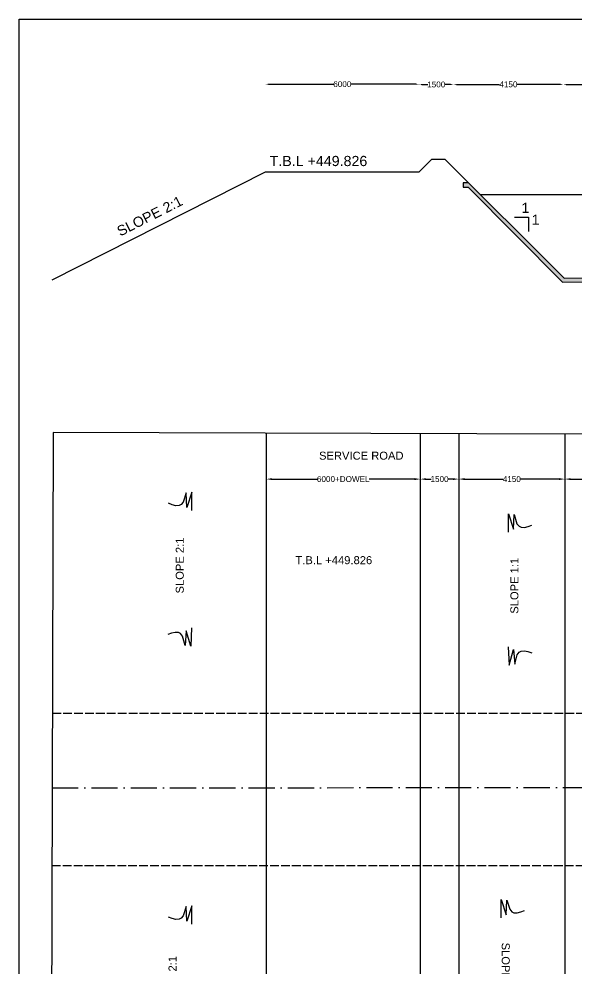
# Model space of a CAD drawing. Header units: millimetres. Extents: x 2025360 to 2173574, y 45568893 to 45673890.
# Drawn here: x 2025360 to 2063702, y 45608596 to 45673890 of the extents above; entities that cross this region are included whole.
import ezdxf

# ---------------------------------------------------------------- set-up
doc = ezdxf.new("R2010")
doc.units = ezdxf.units.MM
doc.header["$MEASUREMENT"] = 0
doc.linetypes.add('ACAD_ISO02W100', pattern=[15, 12, -3])
doc.linetypes.add('ACAD_ISO10W100', pattern=[18, 12, -3, 0, -3])
for name, color, linetype in [('DRAWING', 2, 'Continuous'), ('TEXT', 7, 'Continuous'), ('TEXT @ 1', 7, 'Continuous')]:
    doc.layers.add(name, color=color, linetype=linetype)
doc.styles.get("Standard").update_dxf_attribs({"font": 'arial.ttf', "height": 400})
doc.dimstyles.new('Annotative', dxfattribs={"dimscale": 0, "dimtxt": 550, "dimasz": 400, "dimexe": 0.18, "dimexo": 0.0625, "dimgap": 0.09, "dimtad": 0, "dimtih": 1, "dimtoh": 1, "dimdec": 4, "dimzin": 0, "dimdsep": 46, "dimtxsty": 'Standard', "dimcen": 0.09, "dimadec": 0, "dimazin": 0, "dimtfac": 1, "dimtdec": 4, "dimtofl": 0, "dimtmove": 0, "dimatfit": 3, "dimfxl": 1, "dimtolj": 1, "dimtzin": 0, "dimarcsym": 0})
doc.dimstyles.get("Standard").update_dxf_attribs({"dimtxt": 400, "dimasz": 200, "dimexe": 0.18, "dimexo": 0.0625, "dimgap": 0.09, "dimtad": 0, "dimdec": 0, "dimzin": 0, "dimdsep": 46, "dimtxsty": 'Standard', "dimcen": 0.09, "dimse1": 1, "dimse2": 1, "dimadec": 0, "dimazin": 0, "dimtfac": 1, "dimtdec": 0, "dimtofl": 0, "dimtmove": 0, "dimatfit": 3, "dimfxl": 1, "dimtolj": 1, "dimtzin": 0, "dimarcsym": 0})

# ---------------------------------------------------------------- blocks, each defined once
blk = doc.blocks.new('*D54')
at = {"layer": 'Defpoints', "color": 0, "transparency": 16777216}
for p in [(2052847, 45669409), (2042306, 45663391), (2052847, 45663391)]:
    blk.add_point(p, dxfattribs=at)
at = {"layer": 'TEXT', "color": 0, "lineweight": -2, "transparency": 16777216}
for p, q in [((2042506, 45669409), (2046979, 45669409)), ((2052647, 45669409), (2048174, 45669409))]:
    blk.add_line(p, q, dxfattribs=at)
at = {"layer": 'TEXT', "color": 0, "transparency": 16777216}
for points in [[(2042506, 45669442), (2042506, 45669375), (2042306, 45669409)], [(2052647, 45669442), (2052647, 45669375), (2052847, 45669409)]]:
    blk.add_solid(points, dxfattribs=at)
at = {"layer": 'TEXT', "color": 0, "transparency": 16777216, "insert": (2047576, 45669409), "char_height": 400, "attachment_point": 5}
blk.add_mtext('\\A1;6000', dxfattribs=at)
blk = doc.blocks.new('*D55')
at = {"layer": 'Defpoints', "color": 0, "transparency": 16777216}
for p in [(2052847, 45669409), (2055216, 45669409), (2055216, 45669388)]:
    blk.add_point(p, dxfattribs=at)
at = {"layer": 'TEXT', "color": 0, "lineweight": -2, "transparency": 16777216}
for p, q in [((2053047, 45669388), (2053453, 45669388)), ((2055016, 45669388), (2054609, 45669388))]:
    blk.add_line(p, q, dxfattribs=at)
at = {"layer": 'TEXT', "color": 0, "transparency": 16777216}
for points in [[(2053047, 45669422), (2053047, 45669355), (2052847, 45669388)], [(2055016, 45669422), (2055016, 45669355), (2055216, 45669388)]]:
    blk.add_solid(points, dxfattribs=at)
at = {"layer": 'TEXT', "color": 0, "transparency": 16777216, "insert": (2054031, 45669388), "char_height": 400, "attachment_point": 5}
blk.add_mtext('\\A1;1500', dxfattribs=at)
blk = doc.blocks.new('*D56')
at = {"layer": 'Defpoints', "color": 0, "transparency": 16777216}
for p in [(2055216, 45669388), (2062762, 45669397), (2062762, 45669388)]:
    blk.add_point(p, dxfattribs=at)
at = {"layer": 'TEXT', "color": 0, "lineweight": -2, "transparency": 16777216}
for p, q in [((2055416, 45669397), (2058384, 45669397)), ((2062562, 45669397), (2059594, 45669397))]:
    blk.add_line(p, q, dxfattribs=at)
at = {"layer": 'TEXT', "color": 0, "transparency": 16777216}
for points in [[(2055416, 45669430), (2055416, 45669363), (2055216, 45669397)], [(2062562, 45669430), (2062562, 45669363), (2062762, 45669397)]]:
    blk.add_solid(points, dxfattribs=at)
at = {"layer": 'TEXT', "color": 0, "transparency": 16777216, "insert": (2058989, 45669397), "char_height": 400, "attachment_point": 5}
blk.add_mtext('\\A1;4150', dxfattribs=at)
blk = doc.blocks.new('*D57')
at = {"layer": 'Defpoints', "color": 0, "transparency": 16777216}
for p in [(2062762, 45669397), (2085748, 45669397), (2085748, 45669377)]:
    blk.add_point(p, dxfattribs=at)
at = {"layer": 'TEXT', "color": 0, "lineweight": -2, "transparency": 16777216}
for p, q in [((2062962, 45669377), (2073522, 45669377)), ((2085548, 45669377), (2074988, 45669377))]:
    blk.add_line(p, q, dxfattribs=at)
at = {"layer": 'TEXT', "color": 0, "transparency": 16777216}
for points in [[(2062962, 45669410), (2062962, 45669344), (2062762, 45669377)], [(2085548, 45669410), (2085548, 45669344), (2085748, 45669377)]]:
    blk.add_solid(points, dxfattribs=at)
at = {"layer": 'TEXT', "color": 0, "transparency": 16777216, "insert": (2074255, 45669377), "char_height": 400, "attachment_point": 5}
blk.add_mtext('\\A1;13000', dxfattribs=at)
blk = doc.blocks.new('*D137')
at = {"layer": 'Defpoints', "color": 0, "transparency": 16777216}
for p in [(2042348, 45643200), (2052932, 45643025), (2052932, 45642267)]:
    blk.add_point(p, dxfattribs=at)
at = {"layer": 'TEXT', "color": 0, "lineweight": -2, "transparency": 16777216}
for p, q in [((2042348, 45643200), (2042348, 45642267)), ((2052932, 45643024), (2052932, 45642267)), ((2042748, 45642267), (2045851, 45642267)), ((2052532, 45642267), (2049429, 45642267))]:
    blk.add_line(p, q, dxfattribs=at)
at = {"layer": 'TEXT', "color": 0, "transparency": 16777216}
for points in [[(2042748, 45642333), (2042748, 45642200), (2042348, 45642267)], [(2052532, 45642333), (2052532, 45642200), (2052932, 45642267)]]:
    blk.add_solid(points, dxfattribs=at)
at = {"layer": 'TEXT', "color": 0, "transparency": 16777216, "insert": (2047640, 45642267), "char_height": 400, "attachment_point": 5}
blk.add_mtext('\\A1;6000+DOWEL', dxfattribs=at)
blk = doc.blocks.new('*D136')
at = {"layer": 'Defpoints', "color": 0, "transparency": 16777216}
for p in [(2052932, 45642267), (2055581, 45642267), (2055581, 45642267)]:
    blk.add_point(p, dxfattribs=at)
at = {"layer": 'TEXT', "color": 0, "lineweight": -2, "transparency": 16777216}
for p, q in [((2052932, 45642267), (2052932, 45642267)), ((2053332, 45642267), (2053679, 45642267)), ((2055181, 45642267), (2054835, 45642267)), ((2055581, 45642267), (2055581, 45642267))]:
    blk.add_line(p, q, dxfattribs=at)
at = {"layer": 'TEXT', "color": 0, "transparency": 16777216}
for points in [[(2053332, 45642333), (2053332, 45642200), (2052932, 45642267)], [(2055181, 45642333), (2055181, 45642200), (2055581, 45642267)]]:
    blk.add_solid(points, dxfattribs=at)
at = {"layer": 'TEXT', "color": 0, "transparency": 16777216, "insert": (2054257, 45642267), "char_height": 400, "attachment_point": 5}
blk.add_mtext('\\A1;1500', dxfattribs=at)
blk = doc.blocks.new('*D135')
at = {"layer": 'Defpoints', "color": 0, "transparency": 16777216}
for p in [(2055581, 45642267), (2062867, 45642267), (2062867, 45642267)]:
    blk.add_point(p, dxfattribs=at)
at = {"layer": 'TEXT', "color": 0, "lineweight": -2, "transparency": 16777216}
for p, q in [((2055581, 45642267), (2055581, 45642266)), ((2055981, 45642267), (2058619, 45642267)), ((2062467, 45642267), (2059829, 45642267)), ((2062867, 45642267), (2062867, 45642266))]:
    blk.add_line(p, q, dxfattribs=at)
at = {"layer": 'TEXT', "color": 0, "transparency": 16777216}
for points in [[(2055981, 45642333), (2055981, 45642200), (2055581, 45642267)], [(2062467, 45642333), (2062467, 45642200), (2062867, 45642267)]]:
    blk.add_solid(points, dxfattribs=at)
at = {"layer": 'TEXT', "color": 0, "transparency": 16777216, "insert": (2059224, 45642267), "char_height": 400, "attachment_point": 5}
blk.add_mtext('\\A1;4150', dxfattribs=at)
blk = doc.blocks.new('*D134')
at = {"layer": 'Defpoints', "color": 0, "transparency": 16777216}
for p in [(2062867, 45642266), (2085806, 45642267), (2085806, 45642105)]:
    blk.add_point(p, dxfattribs=at)
at = {"layer": 'TEXT', "color": 0, "lineweight": -2, "transparency": 16777216}
for p, q in [((2062867, 45642267), (2062867, 45642267)), ((2063267, 45642267), (2073603, 45642267)), ((2085406, 45642267), (2075070, 45642267)), ((2085806, 45642105), (2085806, 45642267))]:
    blk.add_line(p, q, dxfattribs=at)
at = {"layer": 'TEXT', "color": 0, "transparency": 16777216}
for points in [[(2063267, 45642333), (2063267, 45642200), (2062867, 45642267)], [(2085406, 45642333), (2085406, 45642200), (2085806, 45642267)]]:
    blk.add_solid(points, dxfattribs=at)
at = {"layer": 'TEXT', "color": 0, "transparency": 16777216, "insert": (2074336, 45642267), "char_height": 400, "attachment_point": 5}
blk.add_mtext('\\A1;13000', dxfattribs=at)

msp = doc.modelspace()

# ---------------------------------------------------------------- hatches: boundary and pattern name
at = {"layer": 'TEXT'}
h = msp.add_hatch(dxfattribs=at)
h.set_pattern_fill('AR-SAND', color=0, scale=75, style=0)
h.set_pattern_definition([(37.5, (0, 0), (-4.72450186, 144.51178268), [0, -114, 0, -127.5, 0, -121.875]), (7.5, (0, 0), (132.7332529, 211.6609549), [0, -61.5, 0, -102.75, 0, -39.375]), (327.5, (-92.25, 0), (233.56063963, 0.424429), [0, -37.5, 0, -135, 0, -176.25]), (317.5, (-92.25, 0), (225.4594953, 65.8256674), [0, -18.75, 0, -88.5, 0, -101.25])])
h.paths.add_polyline_path([(2080036.29797, 45656168.81253), (2062823.35415, 45656085.21952), (2056249.72776, 45662627.66602), (2055885.78515, 45662627.66602), (2055885.78515, 45662332.66363), (2056213.2936, 45662332.66363), (2062716.17557, 45655808.31071), (2080320.60315, 45655889.2993)])
h.paths.add_polyline_path([(2092412.47084, 45662444.68244), (2092670.66302, 45662444.68244), (2092670.66302, 45662744.08712), (2092237.04429, 45662744.08712), (2085760.6226, 45656196.61216), (2080036.29797, 45656168.81253), (2080320.60315, 45655889.2993), (2085831.34404, 45655914.65129)])

# ---------------------------------------------------------------- linework, layer by layer
at = {"layer": 'DRAWING', "color": 0}
msp.add_lwpolyline([(2025359.98397, 45673890.08016), (2173574.26505, 45673890.08016), (2173574.26505, 45568892.99807), (2025359.98397, 45568892.99807)], close=True, dxfattribs=at)
for points in [[(2027708.58024, 45645461.86901), (2027559.16704, 45596642.01348), (2129710.87479, 45596329.3781), (2129728.99143, 45602248.87807), (2128568.0592, 45602252.4311), (2130829.88534, 45603720.06823), (2129643.34914, 45603723.69963), (2129695.48127, 45620757.55725), (2128518.39437, 45620761.15973), (2130764.27684, 45622216.90232), (2129562.80266, 45622220.57943), (2129615.28036, 45639367.34581), (2128559.66627, 45639370.57652), (2130774.98995, 45640789.8134), (2129607.99372, 45640793.38499), (2129621.32703, 45645149.96497), (2027708.58024, 45645461.86901)], [(2042347.74025, 45645417.06585), (2042347.74025, 45596596.75304)], [(2052932.07841, 45645384.67248), (2052932.07841, 45596564.35966)], [(2055581.48043, 45645376.56398), (2055581.48043, 45596556.25117)], [(2062866.85125, 45645354.2671), (2062866.85125, 45596533.95428)], [(2037233.71647, 45640106.13165), (2037233.71647, 45641367.85032), (2036882.39316, 45640314.87502), (2036838.47865, 45641318.49265), (2036646.34838, 45640693.2878), (2036503.62397, 45640517.79253), (2036360.89956, 45640446.49721), (2036130.34251, 45640441.01261), (2035888.80819, 45640501.33948), (2035630.80706, 45640605.54016)], [(2058990.47722, 45638612.06376), (2058990.47722, 45639873.78243), (2059341.80053, 45638820.80712), (2059385.71503, 45639824.42476), (2059577.84531, 45639199.2199), (2059720.56972, 45639023.72464), (2059863.29413, 45638952.42931), (2060093.85118, 45638946.94471), (2060335.3855, 45639007.27158), (2060593.38662, 45639111.47227)], [(2037203.31902, 45632036.67819), (2037166.09301, 45630775.5088), (2036845.98986, 45631838.39122), (2036772.48352, 45630836.50616), (2036598.88307, 45631467.10749), (2036461.39864, 45631646.73733), (2036320.83988, 45631722.21258), (2036090.54501, 45631734.4972), (2035847.33595, 45631681.32287), (2035586.37279, 45631584.77967)], [(2058965.69746, 45630742.82628), (2059032.88616, 45629482.89783), (2059327.63822, 45630553.08767), (2059424.93479, 45629553.23257), (2059583.49922, 45630187.7816), (2059716.67569, 45630370.62818), (2059855.401, 45630449.42267), (2060085.33886, 45630467.17705), (2060329.74298, 45630419.79789), (2060592.92689, 45630329.48406)], [(2058490.14075, 45612121.21106), (2058490.14075, 45613382.92974), (2058841.46405, 45612329.95443), (2058885.37856, 45613333.57207), (2059077.50883, 45612708.36721), (2059220.23324, 45612532.87195), (2059362.95765, 45612461.57662), (2059593.51471, 45612456.09202), (2059835.04903, 45612516.41889), (2060093.05015, 45612620.61958)], [(2037233.71647, 45611670.60868), (2037233.71647, 45612932.32735), (2036882.39316, 45611879.35204), (2036838.47865, 45612882.96968), (2036646.34838, 45612257.76482), (2036503.62397, 45612082.26956), (2036360.89956, 45612010.97423), (2036130.34251, 45612005.48963), (2035888.80819, 45612065.8165), (2035630.80706, 45612170.01719)]]:
    msp.add_lwpolyline(points, dxfattribs=at)
at = {"layer": 'DRAWING', "color": 0, "linetype": 'ACAD_ISO02W100', "ltscale": 50}
for points in [[(2027649.58572, 45626185.76637), (2120950.65877, 45626185.76637)], [(2027617.55694, 45615720.55762), (2120662.04576, 45615720.55762)]]:
    msp.add_lwpolyline(points, dxfattribs=at)
at = {"layer": 'DRAWING', "color": 0, "linetype": 'ACAD_ISO10W100', "ltscale": 150}
msp.add_lwpolyline([(2027633.87364, 45621051.94124), (2120950.65877, 45621087.91459)], dxfattribs=at)
at = {"layer": 'TEXT', "color": 0}
for points in [[(2027639.92682, 45655960.39965), (2042306.04148, 45663390.55247), (2052846.75369, 45663390.55247), (2053715.87357, 45664246.89597), (2054622.78092, 45664246.89597), (2062823.35415, 45656085.21952), (2085760.6226, 45656196.61216), (2094543.32983, 45665075.67508), (2129594.51029, 45665075.67508)], [(2056249.72776, 45662627.66602), (2055885.78515, 45662627.66602), (2055885.78515, 45662332.66363), (2056213.2936, 45662332.66363), (2062716.17557, 45655808.31071), (2085831.34404, 45655914.65129), (2092412.47084, 45662444.68244), (2092670.66302, 45662444.68244), (2092670.66302, 45662744.08712), (2092237.04429, 45662744.08712)], [(2057064.76741, 45661816.49225), (2091319.51569, 45661816.49225)]]:
    msp.add_lwpolyline(points, dxfattribs=at)
at = {"layer": 'TEXT'}
msp.add_lwpolyline([(2059416.5, 45660280), (2060368, 45660280), (2060368, 45659286.5)], dxfattribs=at)

# ---------------------------------------------------------------- texts
at = {"layer": 'TEXT', "color": 0}
for s, height, p in [('T.B.L +449.826', 700, (2042579.1627, 45663781.15402)), ('1', 700, (2059884.23076, 45660560.71792)), ('1', 700, (2060584.5158, 45659744.49911)), ('SERVICE ROAD ', 550, (2045975.73888, 45643602.72436)), ('T.B.L +449.826', 550, (2044353.96571, 45636420.54876))]:
    msp.add_text(s, height=height, dxfattribs=at).set_placement(p)
for s, height, rotation, p in [('SLOPE 2:1', 700, 26.8677034924, (2032317.79454, 45658933.25245)), ('SLOPE 2:1', 550, 90, (2036680.76692, 45634406.75052)), ('SLOPE 1:1', 550, 90, (2059674.64912, 45633015.83541)), ('SLOPE 1 : 1', 550, 270, (2058530.71857, 45610409.92806)), ('SLOPE 2:1', 550, 90, (2036182.7675, 45605649.28827))]:
    msp.add_text(s, height=height, rotation=rotation, dxfattribs=at).set_placement(p)

# ---------------------------------------------------------------- dimensions: what is measured, and where the dimension line sits
for base, p1, p2, text, picture, middle in [((2052846.75369, 45669408.75411), (2042306.04148, 45663390.55247), (2052846.75369, 45663390.55247), '6000', '*D54', (2047576.39759, 45669408.75411)), ((2055215.54532, 45669388.37711), (2052846.75369, 45669408.75411), (2055215.54532, 45669408.75411), '1500', '*D55', (2054031.14951, 45669388.37711)), ((2062762.44523, 45669396.69666), (2055215.54532, 45669388.37711), (2062762.44523, 45669388.37711), '4150', '*D56', (2058988.99528, 45669396.69666)), ((2085747.56425, 45669376.9835), (2062762.44523, 45669396.69666), (2085747.56425, 45669396.69666), '13000', '*D57', (2074255.00474, 45669376.9835))]:
    dim = msp.add_linear_dim(base=base, p1=p1, p2=p2, text=text, dimstyle='Standard', dxfattribs=at)
    dim.commit()
    dim.dimension.update_dxf_attribs({"geometry": picture, "text_midpoint": middle})
at = {"layer": 'TEXT @ 1', "color": 0}
for base, p1, p2, text, picture, middle in [((2052932.07841, 45642266.81087), (2042347.74025, 45643200.39627), (2052932.07841, 45643024.50328), '6000+DOWEL', '*D137', (2047639.90933, 45642266.81087)), ((2055581.48043, 45642266.63087), (2052932.07841, 45642266.63087), (2055581.48043, 45642266.63087), '1500', '*D136', (2054256.77942, 45642266.63087)), ((2062866.85125, 45642266.63087), (2055581.48043, 45642266.81087), (2062866.85125, 45642266.81087), '4150', '*D135', (2059224.16584, 45642266.63087)), ((2085805.95832, 45642266.81087), (2062866.85125, 45642266.45087), (2085805.95832, 45642105.12558), '13000', '*D134', (2074336.40478, 45642266.81087))]:
    dim = msp.add_linear_dim(base=base, p1=p1, p2=p2, text=text, dimstyle='Annotative', override={"dimscale": 1, "dimtix": 0, "dimtofl": 0, "dimtmove": 0, "dimatfit": 3}, dxfattribs=at)
    dim.commit()
    dim.dimension.update_dxf_attribs({"geometry": picture, "text_midpoint": middle})

doc.saveas('drawing.dxf')
